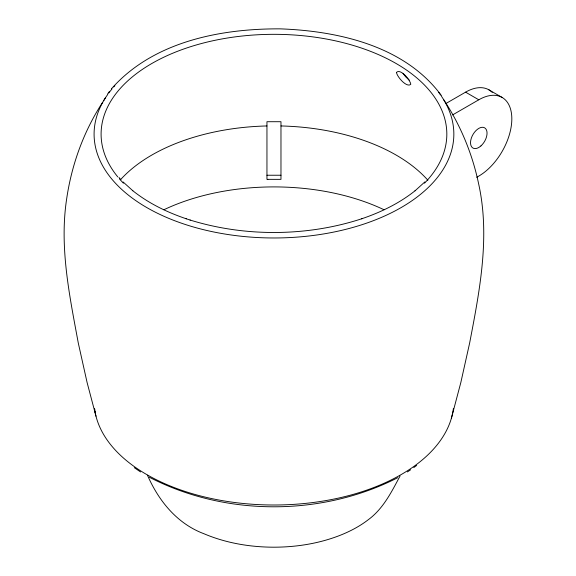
<?xml version="1.0" encoding="UTF-8"?>
<svg xmlns="http://www.w3.org/2000/svg" width="576" height="576" viewBox="0 0 576 576"><rect width="100%" height="100%" fill="white"/><g stroke="black" fill="none" stroke-linecap="round" stroke-linejoin="round"><path stroke-width="0.86" d="M451.397 418.19L460.829 382.522L469.663 342.922C479.664 290.743 490.363 236.434 478.57 183.55C472.313 153.684 460.447 124.992 443.578 99.554M400.061 475.992C391.586 491.854 383.22 508.738 368.366 519.653C359.568 526.457 349.603 531.634 339.264 535.651C318.492 543.65 296.165 547.142 273.96 547.2C250.078 547.142 226.001 543.103 203.947 533.736C177.106 523.678 158.702 500.954 147.463 475.222M102.686 102.247C83.606 131.472 71.496 165.06 66.557 199.57C59.364 247.594 69.588 295.855 78.264 342.922L87.098 382.522L95.99 416.203M103.644 100.714L105.545 97.661M107.683 93.83L109.505 91.318M111.442 88.826C152.899 41.767 220.118 28.555 280.202 28.858C338.695 30.974 405.173 46.044 441.619 95.861M424.886 181.894L415.058 190.786L415.426 190.483C399.535 203.242 380.945 212.242 361.728 218.772L362.009 218.678C307.8 236.498 245.455 237.211 190.015 220.018M413.777 467.568L416.664 465.415M407.39 471.931L410.638 469.778M445.615 103.687L465.574 92.16A46.721 26.971 -60 0 1 492.257 92.412M452.635 114.89L478.786 99.792A46.721 26.971 -60 0 1 511.826 118.865A46.721 26.971 -60 0 1 478.786 176.083L476.719 177.278M397.728 477.713C321.494 516.607 225.36 516.528 149.306 477.216M266.954 175.234L280.973 175.234M186.019 218.714L190.289 220.104M186.3 218.801C167.026 212.27 148.385 203.249 132.458 190.454L132.833 190.757L123.127 181.98M488.93 89.849L502.15 97.481M465.574 92.16L478.786 99.792M140.566 471.953L134.302 467.676M409.219 80.071L405.734 76.874L403.056 73.469M118.937 177.451L120.982 179.734M94.622 408.996L95.112 412.207M94.579 408.802L94.73 410.011M121.234 178.927A172.865 99.799 0 0 1 266.954 125.957M280.973 125.957A172.865 99.799 0 0 1 427.882 180.245M441.583 96.444A179.87 103.846 0 0 1 272.038 237.967A179.87 103.846 0 0 1 107.784 94.385M108.785 93.017A179.87 103.846 0 0 1 111.982 88.97M113.695 86.976A179.87 103.846 0 0 1 114.876 85.658M438.631 92.333A179.87 103.846 0 0 1 440.633 95.069M117.763 176.875A172.865 99.799 0 0 1 280.13 34.387A172.865 99.799 0 0 1 424.483 183.197M123.444 183.197A172.865 99.799 0 0 1 119.383 178.798M163.901 209.75A172.865 99.799 0 0 1 384.026 209.75M453.377 408.564A179.87 103.846 0 0 1 276.106 504.994A179.87 103.846 0 0 1 94.903 411.026M396.468 72.374C396.972 76.795 406.901 88.164 410.81 84.283C410.213 79.87 400.514 68.27 396.468 72.374M267.833 179.345L266.954 179.359L266.954 121.716L280.973 121.716L280.973 179.359L267.833 179.345M480.924 145.915A11.678 6.746 -60 0 0 484.625 127.822A11.678 6.746 -60 0 0 470.808 140.076A11.678 6.746 -60 0 0 480.924 145.915"/></g></svg>
